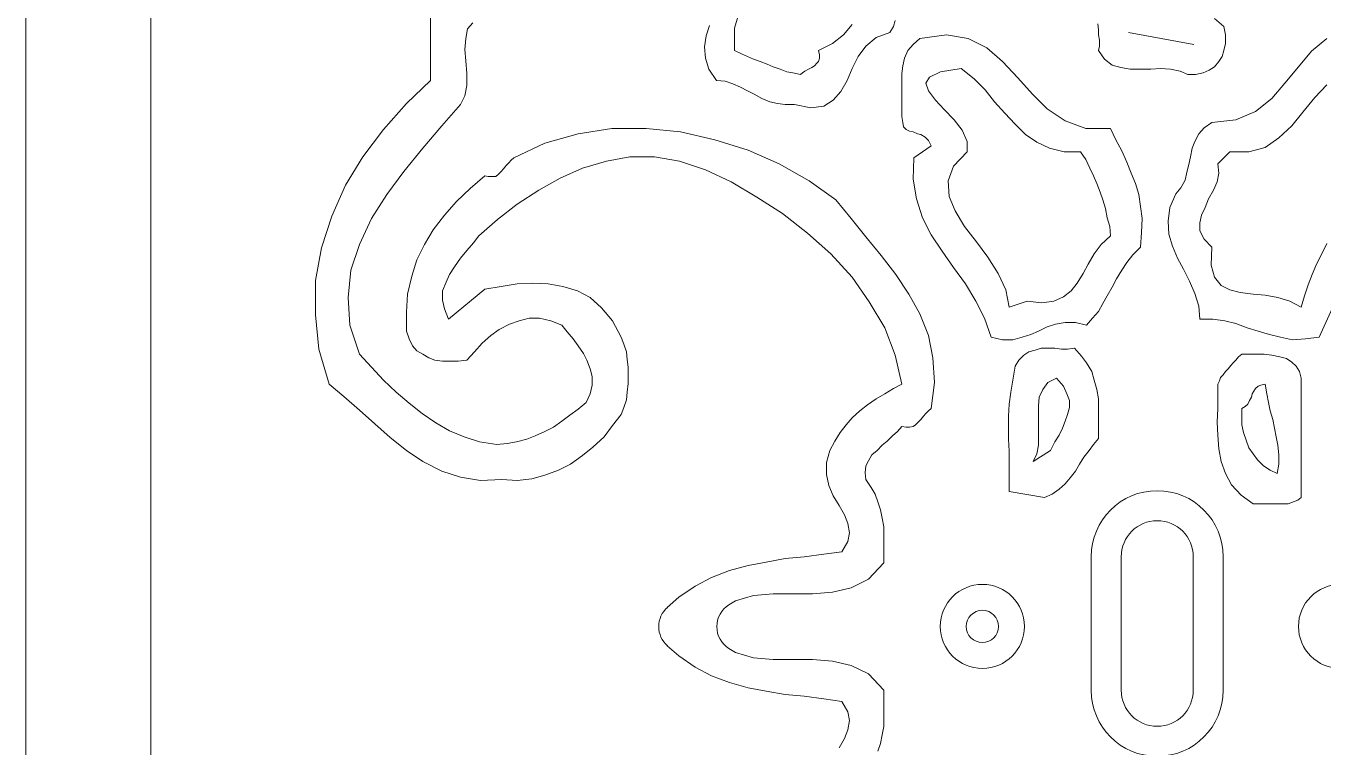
# Model space of a CAD drawing. Header units: millimetres. Extents: x -102 to 1947, y 0 to 1377.
# Drawn here: x 237.2 to 403.6, y 741.6 to 834.1 of the extents above; entities that cross this region are included whole.
import ezdxf

# ---------------------------------------------------------------- set-up
doc = ezdxf.new("R2010")
doc.units = ezdxf.units.MM
doc.layers.add('ceco.net 341', color=7, linetype='Continuous', lineweight=5)

# ---------------------------------------------------------------- blocks, each defined once
blk = doc.blocks.new('A$C00E300AF')
for p, q in [((-318.74, 1012.71), (-319.18, 1011.17)), ((-236.77, 1013.15), (-234.35, 1011.17)), ((-367.22, 1008.74), (-366.34, 1011.39)), ((-320.07, 1009.62), (-323.59, 1008.3)), ((-319.18, 1011.17), (-320.07, 1009.62)), ((-312.35, 1008.08), (-305.52, 1008.96)), ((-305.52, 1008.96), (-300.01, 1008.08)), ((-266.52, 1010.28), (-266.74, 1011.83)), ((-266.52, 1008.96), (-266.52, 1010.28)), ((-266.3, 1007.64), (-266.52, 1008.96)), ((-234.35, 1011.17), (-233.9, 1008.96)), ((-233.9, 1008.96), (-233.9, 1006.76)), ((-367.66, 1005.88), (-367.22, 1008.74)), ((-367.44, 1003.01), (-367.66, 1005.88)), ((-326.24, 1006.1), (-328.22, 1003.45)), ((-323.59, 1008.3), (-326.24, 1006.1)), ((-315.44, 1005), (-314.12, 1006.54)), ((-314.12, 1006.54), (-312.35, 1008.08)), ((-300.01, 1008.08), (-295.17, 1005.66)), ((-295.17, 1005.66), (-291.2, 1002.13)), ((-266.52, 1005), (-266.3, 1006.1)), ((-266.3, 1006.1), (-266.3, 1007.64)), ((-233.9, 1006.76), (-234.35, 1005)), ((-211.87, 1004.78), (-207.9, 1008.08)), ((-366.56, 1000.15), (-367.44, 1003.01)), ((-328.22, 1003.45), (-329.76, 1000.37)), ((-316.76, 1001.03), (-316.32, 1003.01)), ((-316.32, 1003.01), (-315.44, 1005)), ((-264.98, 1002.79), (-266.52, 1005)), ((-262.99, 1001.25), (-264.98, 1002.79)), ((-234.79, 1003.45), (-235.67, 1002.13)), ((-234.35, 1005), (-234.79, 1003.45)), ((-215.17, 1000.81), (-211.87, 1004.78)), ((-364.58, 997.28), (-366.56, 1000.15)), ((-329.76, 1000.37), (-331.08, 997.28)), ((-316.98, 999.05), (-316.76, 1001.03)), ((-316.98, 996.84), (-316.98, 999.05)), ((-291.2, 1002.13), (-287.23, 997.94)), ((-260.79, 1000.59), (-262.99, 1001.25)), ((-258.36, 1000.15), (-260.79, 1000.59)), ((-255.72, 1000.15), (-258.36, 1000.15)), ((-253.08, 1000.15), (-255.72, 1000.15)), ((-250.65, 1000.37), (-253.08, 1000.15)), ((-248.01, 1000.15), (-250.65, 1000.37)), ((-245.58, 999.71), (-248.01, 1000.15)), ((-243.6, 998.83), (-245.58, 999.71)), ((-241.62, 998.83), (-243.6, 998.83)), ((-239.63, 999.27), (-241.62, 998.83)), ((-238.09, 999.93), (-239.63, 999.27)), ((-236.77, 1000.81), (-238.09, 999.93)), ((-235.67, 1002.13), (-236.77, 1000.81)), ((-218.7, 996.62), (-215.17, 1000.81)), ((-362.38, 997.06), (-364.58, 997.28)), ((-360.39, 996.4), (-362.38, 997.06)), ((-358.41, 995.52), (-360.39, 996.4)), ((-356.65, 994.64), (-358.41, 995.52)), ((-331.08, 997.28), (-332.63, 994.42)), ((-316.98, 994.64), (-316.98, 996.84)), ((-287.23, 997.94), (-283.49, 993.76)), ((-222, 992.66), (-218.7, 996.62)), ((-354.88, 993.76), (-356.65, 994.64)), ((-352.9, 992.66), (-354.88, 993.76)), ((-350.92, 991.77), (-352.9, 992.66)), ((-334.61, 992.22), (-337.03, 990.67)), ((-332.63, 994.42), (-334.61, 992.22)), ((-316.98, 992.44), (-316.98, 994.64)), ((-316.98, 990.23), (-316.98, 992.44)), ((-283.49, 993.76), (-279.74, 990.01)), ((-226.19, 989.35), (-222, 992.66)), ((-348.93, 991.33), (-350.92, 991.77)), ((-346.95, 991.11), (-348.93, 991.33)), ((-344.53, 991.11), (-346.95, 991.11)), ((-340.34, 990.23), (-344.53, 991.11)), ((-337.03, 990.67), (-340.34, 990.23)), ((-316.98, 988.03), (-316.98, 990.23)), ((-279.74, 990.01), (-275.11, 986.93)), ((-231.26, 987.15), (-226.19, 989.35)), ((-316.76, 986.49), (-316.98, 988.03)), ((-316.54, 985.38), (-316.76, 986.49)), ((-275.11, 986.93), (-269.82, 984.94)), ((-239.41, 985.16), (-237.43, 986.49)), ((-237.43, 986.49), (-231.26, 987.15)), ((-315.88, 984.72), (-316.54, 985.38)), ((-315, 984.28), (-315.88, 984.72)), ((-314.12, 984.06), (-315, 984.28)), ((-313.01, 983.62), (-314.12, 984.06)), ((-312.13, 983.4), (-313.01, 983.62)), ((-311.03, 982.74), (-312.13, 983.4)), ((-310.15, 981.86), (-311.03, 982.74)), ((-269.82, 984.94), (-263.43, 984.94)), ((-263.43, 984.94), (-262.11, 982.08)), ((-241.84, 981.64), (-240.74, 983.62)), ((-240.74, 983.62), (-239.41, 985.16)), ((-313.9, 977.45), (-309.49, 980.54)), ((-309.49, 980.54), (-310.15, 981.86)), ((-262.11, 982.08), (-260.57, 979.21)), ((-260.57, 979.21), (-259.25, 976.35)), ((-242.94, 977.67), (-242.5, 979.87)), ((-242.5, 979.87), (-241.84, 981.64)), ((-314.12, 971.94), (-313.9, 977.45)), ((-259.25, 976.35), (-258.14, 973.48)), ((-243.82, 973.7), (-243.38, 975.69)), ((-243.38, 975.69), (-242.94, 977.67)), ((-258.14, 973.48), (-257.04, 970.84)), ((-244.26, 971.72), (-243.82, 973.7)), ((-313.23, 966.87), (-314.12, 971.94)), ((-257.04, 970.84), (-256.16, 967.98)), ((-246.69, 968.2), (-245.36, 969.74)), ((-245.36, 969.74), (-244.26, 971.72)), ((-311.69, 962.03), (-313.23, 966.87)), ((-256.16, 967.98), (-255.72, 964.89)), ((-248.23, 964.67), (-246.69, 968.2)), ((-255.72, 964.89), (-255.28, 961.81)), ((-248.67, 961.14), (-248.23, 964.67)), ((-309.49, 957.62), (-311.69, 962.03)), ((-255.28, 961.81), (-255.5, 958.28)), ((-248.45, 957.84), (-248.67, 961.14)), ((-306.62, 953.43), (-309.49, 957.62)), ((-255.5, 958.28), (-255.72, 954.53)), ((-247.57, 954.75), (-248.45, 957.84)), ((-303.76, 949.24), (-306.62, 953.43)), ((-257.7, 952.55), (-259.25, 950.57)), ((-255.72, 954.53), (-257.7, 952.55)), ((-246.24, 951.67), (-247.57, 954.75)), ((-300.67, 945.06), (-303.76, 949.24)), ((-259.25, 950.57), (-260.57, 948.58)), ((-244.7, 948.8), (-246.24, 951.67)), ((-261.89, 946.38), (-262.99, 944.18)), ((-260.57, 948.58), (-261.89, 946.38)), ((-243.16, 945.72), (-244.7, 948.8)), ((-241.84, 942.63), (-243.16, 945.72)), ((-202.17, 948.36), (-209.88, 931.4)), ((-298.03, 940.65), (-300.67, 945.06)), ((-262.99, 944.18), (-264.31, 941.97)), ((-240.74, 939.33), (-241.84, 942.63)), ((-295.83, 936.24), (-298.03, 940.65)), ((-265.42, 939.99), (-266.52, 938.01)), ((-264.31, 941.97), (-265.42, 939.99)), ((-240.52, 936.02), (-240.74, 939.33)), ((-294.06, 931.4), (-295.83, 936.24)), ((-268.06, 936.24), (-269.6, 934.48)), ((-266.52, 938.01), (-268.06, 936.24)), ((-237.21, 936.02), (-240.52, 936.02)), ((-234.12, 935.58), (-237.21, 936.02)), ((-231.26, 934.92), (-234.12, 935.58)), ((-281.94, 932.94), (-283.93, 932.06)), ((-279.74, 934.04), (-281.94, 932.94)), ((-277.54, 934.7), (-279.74, 934.04)), ((-275.11, 935.14), (-277.54, 934.7)), ((-272.47, 935.14), (-275.11, 935.14)), ((-269.6, 934.48), (-272.47, 935.14)), ((-228.4, 933.82), (-231.26, 934.92)), ((-225.53, 932.94), (-228.4, 933.82)), ((-222.67, 932.06), (-225.53, 932.94)), ((-291.2, 930.73), (-294.06, 931.4)), ((-288.55, 930.73), (-291.2, 930.73)), ((-286.13, 931.4), (-288.55, 930.73)), ((-283.93, 932.06), (-286.13, 931.4)), ((-219.8, 931.4), (-222.67, 932.06)), ((-216.72, 930.73), (-219.8, 931.4)), ((-213.41, 930.95), (-216.72, 930.73)), ((-209.88, 931.4), (-213.41, 930.95)), ((-287.01, 925.45), (-285.69, 926.77)), ((-285.69, 926.77), (-284.37, 927.65)), ((-284.37, 927.65), (-282.82, 928.09)), ((-282.82, 928.09), (-281.28, 928.53)), ((-281.28, 928.53), (-279.52, 928.53)), ((-279.52, 928.53), (-277.76, 928.53)), ((-277.76, 928.53), (-275.99, 928.31)), ((-275.99, 928.31), (-274.45, 928.31)), ((-274.45, 928.31), (-272.69, 928.53)), ((-272.69, 928.53), (-270.93, 926.55)), ((-270.93, 926.55), (-269.6, 924.78)), ((-231.26, 925.45), (-230.6, 926.33)), ((-230.6, 926.33), (-229.72, 926.99)), ((-229.72, 926.99), (-227.95, 926.99)), ((-227.95, 926.99), (-225.97, 926.99)), ((-225.97, 926.99), (-223.99, 926.99)), ((-223.99, 926.99), (-222, 926.77)), ((-222, 926.77), (-220.02, 926.33)), ((-220.02, 926.33), (-218.26, 925.89)), ((-218.26, 925.89), (-216.94, 925)), ((-288.55, 920.38), (-287.89, 923.9)), ((-287.89, 923.9), (-287.01, 925.45)), ((-269.6, 924.78), (-268.28, 922.58)), ((-268.28, 922.58), (-267.62, 920.38)), ((-234.57, 921.7), (-233.9, 922.58)), ((-233.9, 922.58), (-233.24, 923.24)), ((-233.24, 923.24), (-232.58, 924.12)), ((-232.58, 924.12), (-231.92, 924.78)), ((-231.92, 924.78), (-231.26, 925.45)), ((-216.94, 925), (-215.83, 923.9)), ((-215.83, 923.9), (-214.95, 922.58)), ((-214.95, 922.58), (-214.51, 920.82)), ((-288.99, 917.29), (-288.55, 920.38)), ((-267.62, 920.38), (-266.96, 917.95)), ((-235.89, 919.28), (-235.45, 920.16)), ((-235.89, 916.19), (-235.89, 919.28)), ((-235.45, 920.16), (-235.23, 921.04)), ((-235.23, 921.04), (-234.57, 921.7)), ((-214.51, 920.82), (-214.51, 918.17)), ((-289.44, 914.21), (-288.99, 917.29)), ((-266.96, 917.95), (-266.52, 915.53)), ((-235.89, 913.1), (-235.89, 916.19)), ((-214.51, 918.17), (-214.51, 915.31)), ((-289.66, 911.12), (-289.44, 914.21)), ((-266.52, 915.53), (-266.52, 913.1)), ((-266.52, 913.1), (-266.52, 910.68)), ((-236.11, 909.58), (-235.89, 913.1)), ((-214.51, 915.31), (-214.51, 912.44)), ((-214.51, 912.44), (-214.51, 909.36)), ((-289.66, 908.04), (-289.66, 911.12)), ((-266.52, 910.68), (-266.52, 908.04)), ((-235.89, 906.27), (-236.11, 909.58)), ((-214.51, 909.36), (-214.51, 906.27)), ((-289.66, 905.17), (-289.66, 908.04)), ((-266.52, 908.04), (-266.52, 905.39)), ((-235.67, 902.75), (-235.89, 906.27)), ((-214.51, 906.27), (-214.51, 902.97)), ((-289.44, 902.09), (-289.66, 905.17)), ((-268.94, 902.31), (-270.26, 900.54)), ((-267.84, 903.85), (-268.94, 902.31)), ((-266.52, 905.39), (-267.84, 903.85)), ((-235.01, 899.44), (-235.67, 902.75)), ((-214.51, 902.97), (-214.51, 899.66)), ((-289.44, 898.78), (-289.44, 902.09)), ((-270.26, 900.54), (-271.37, 898.78)), ((-233.9, 896.36), (-235.01, 899.44)), ((-214.51, 899.66), (-214.51, 896.58)), ((-289.44, 895.26), (-289.44, 898.78)), ((-272.47, 897.02), (-273.79, 895.26)), ((-271.37, 898.78), (-272.47, 897.02)), ((-232.36, 893.49), (-233.9, 896.36)), ((-214.51, 896.58), (-214.51, 893.27)), ((-289.44, 891.73), (-289.44, 895.26)), ((-276.65, 892.39), (-278.42, 891.07)), ((-275.11, 893.71), (-276.65, 892.39)), ((-273.79, 895.26), (-275.11, 893.71)), ((-229.94, 890.85), (-232.36, 893.49)), ((-214.51, 893.27), (-214.51, 890.19)), ((-280.4, 890.19), (-289.44, 891.73)), ((-278.42, 891.07), (-280.4, 890.19)), ((-226.85, 888.64), (-229.94, 890.85)), ((-216.5, 889.09), (-217.82, 888.64)), ((-215.39, 889.53), (-216.5, 889.09)), ((-214.51, 890.19), (-215.39, 889.53)), ((-225.53, 888.64), (-226.85, 888.64)), ((-224.21, 888.64), (-225.53, 888.64)), ((-222.89, 888.64), (-224.21, 888.64)), ((-221.56, 888.64), (-222.89, 888.64)), ((-220.24, 888.64), (-221.56, 888.64)), ((-218.92, 888.64), (-220.24, 888.64)), ((-217.82, 888.64), (-218.92, 888.64)), ((-268.4, 840.74), (-268.4, 875.03)), ((-260.7, 840.74), (-260.7, 875.03)), ((-242.21, 840.74), (-242.21, 875.03)), ((-234.5, 840.74), (-234.5, 875.03))]:
    blk.add_line(p, q)
for centre, radius in [((-296.33, 857.13), 10.8), ((-204.4, 857.13), 10.8), ((-296.33, 857.13), 4.15)]:
    blk.add_circle(centre, radius)
for centre, radius, start, end in [((-251.45, 875.03), 16.95, 0, 180), ((-251.45, 875.03), 9.25, 0, 180), ((-251.45, 840.74), 16.95, 180, 0), ((-251.45, 840.74), 9.25, 180, 0)]:
    blk.add_arc(centre, radius, start, end)
at = {"layer": 'ceco.net 341'}
for p, q in [((-437.96, 1017.12), (-437.96, 997.28)), ((-359.95, 1010.73), (-358.63, 1015.35)), ((-428.93, 1008.08), (-428.48, 1010.51)), ((-428.48, 1010.51), (-427.16, 1012.05)), ((-359.95, 1005), (-359.95, 1010.73)), ((-331.97, 1008.96), (-334.83, 1006.76)), ((-329.76, 1011.61), (-331.97, 1008.96)), ((-242.06, 1006.54), (-258.81, 1009.62)), ((-258.81, 1009.62), (-242.06, 1006.54)), ((-429.15, 1005.22), (-428.93, 1008.08)), ((-334.83, 1006.76), (-338.36, 1005)), ((-428.93, 1002.35), (-429.15, 1005.22)), ((-428.7, 999.05), (-428.93, 1002.35)), ((-358.19, 1004.11), (-359.95, 1005)), ((-356.65, 1003.45), (-358.19, 1004.11)), ((-355.1, 1002.79), (-356.65, 1003.45)), ((-353.34, 1002.13), (-355.1, 1002.79)), ((-338.36, 1005), (-338.14, 1003.89)), ((-338.14, 1003.01), (-338.36, 1002.13)), ((-338.14, 1003.89), (-338.14, 1003.01)), ((-428.7, 995.96), (-428.7, 999.05)), ((-351.58, 1001.47), (-353.34, 1002.13)), ((-350.04, 1000.81), (-351.58, 1001.47)), ((-348.27, 1000.15), (-350.04, 1000.81)), ((-346.51, 999.49), (-348.27, 1000.15)), ((-344.97, 999.27), (-346.51, 999.49)), ((-342.98, 998.83), (-344.97, 999.27)), ((-342.54, 999.27), (-342.98, 998.83)), ((-341.88, 999.71), (-342.54, 999.27)), ((-341, 1000.15), (-341.88, 999.71)), ((-340.12, 1000.59), (-341, 1000.15)), ((-339.46, 1001.03), (-340.12, 1000.59)), ((-338.8, 1001.69), (-339.46, 1001.03)), ((-338.36, 1002.13), (-338.8, 1001.69)), ((-309.93, 998.16), (-307.06, 999.49)), ((-307.06, 999.49), (-301.78, 1000.37)), ((-301.78, 1000.37), (-298.47, 997.72)), ((-437.96, 997.28), (-444.13, 991.33)), ((-429.15, 993.32), (-428.7, 995.96)), ((-310.81, 996.62), (-309.93, 998.16)), ((-310.15, 994.64), (-310.81, 996.62)), ((-298.47, 997.72), (-295.61, 994.86)), ((-210.99, 992.88), (-207.9, 996.18)), ((-430.25, 991.11), (-429.15, 993.32)), ((-308.39, 992.22), (-310.15, 994.64)), ((-306.18, 989.79), (-308.39, 992.22)), ((-295.61, 994.86), (-293.18, 991.77)), ((-214.07, 989.13), (-210.99, 992.88)), ((-444.13, 991.33), (-450.08, 984.72)), ((-435.1, 985.6), (-430.25, 991.11)), ((-303.54, 987.15), (-306.18, 989.79)), ((-293.18, 991.77), (-290.54, 988.91)), ((-290.54, 988.91), (-287.89, 986.04)), ((-216.94, 985.6), (-214.07, 989.13)), ((-439.94, 979.87), (-435.1, 985.6)), ((-301.56, 984.5), (-303.54, 987.15)), ((-287.89, 986.04), (-285.25, 983.4)), ((-220.24, 982.52), (-216.94, 985.6)), ((-450.08, 984.72), (-455.37, 977.67)), ((-400.06, 983.62), (-408.65, 981.2)), ((-391.46, 984.94), (-400.06, 983.62)), ((-382.65, 984.94), (-391.46, 984.94)), ((-373.83, 984.06), (-382.65, 984.94)), ((-365.02, 982.08), (-373.83, 984.06)), ((-300.23, 981.64), (-301.56, 984.5)), ((-285.25, 983.4), (-282.38, 981.42)), ((-223.77, 980.1), (-220.24, 982.52)), ((-444.79, 973.92), (-439.94, 979.87)), ((-408.65, 981.2), (-416.58, 977.45)), ((-356.43, 979.43), (-365.02, 982.08)), ((-348.49, 975.91), (-356.43, 979.43)), ((-303.76, 975.25), (-300.23, 978.99)), ((-300.23, 978.99), (-300.23, 981.64)), ((-282.38, 981.42), (-279.08, 979.87)), ((-279.08, 979.87), (-275.33, 978.99)), ((-275.33, 978.99), (-271.15, 978.99)), ((-271.15, 978.99), (-269.82, 977.01)), ((-235.89, 975.91), (-232.8, 978.99)), ((-232.8, 978.99), (-227.95, 978.99)), ((-227.95, 978.99), (-223.77, 980.1)), ((-455.37, 977.67), (-459.78, 970.4)), ((-417.91, 976.13), (-418.57, 975.47)), ((-417.25, 976.79), (-417.91, 976.13)), ((-416.58, 977.45), (-417.25, 976.79)), ((-398.96, 974.81), (-392.79, 976.57)), ((-392.79, 976.57), (-386.84, 977.67)), ((-386.84, 977.67), (-380.45, 977.67)), ((-380.45, 977.67), (-374.05, 976.57)), ((-374.05, 976.57), (-367.44, 974.37)), ((-340.78, 971.5), (-348.49, 975.91)), ((-269.82, 977.01), (-268.72, 974.81)), ((-235.67, 973.48), (-235.89, 975.91)), ((-449.2, 967.98), (-444.79, 973.92)), ((-424.08, 972.82), (-427.82, 969.52)), ((-423.2, 972.6), (-424.08, 972.82)), ((-422.09, 972.6), (-423.2, 972.6)), ((-421.21, 972.6), (-422.09, 972.6)), ((-420.55, 973.26), (-421.21, 972.6)), ((-419.89, 973.92), (-420.55, 973.26)), ((-419.23, 974.59), (-419.89, 973.92)), ((-418.57, 975.47), (-419.23, 974.59)), ((-404.69, 972.16), (-398.96, 974.81)), ((-367.44, 974.37), (-360.83, 971.28)), ((-305.08, 971.5), (-303.76, 975.25)), ((-268.72, 974.81), (-267.84, 972.82)), ((-267.84, 972.82), (-266.96, 970.84)), ((-236.11, 971.28), (-235.67, 973.48)), ((-459.78, 970.4), (-463.3, 962.47)), ((-427.82, 969.52), (-431.35, 966.21)), ((-415.7, 965.55), (-410.19, 969.08)), ((-410.19, 969.08), (-404.69, 972.16)), ((-360.83, 971.28), (-354.22, 967.31)), ((-333.95, 966.65), (-340.78, 971.5)), ((-304.86, 967.53), (-305.08, 971.5)), ((-266.96, 970.84), (-266.08, 968.64)), ((-238.31, 966.87), (-236.99, 969.08)), ((-236.99, 969.08), (-236.11, 971.28)), ((-453.16, 961.81), (-449.2, 967.98)), ((-431.35, 966.21), (-434.43, 962.69)), ((-420.77, 961.58), (-415.7, 965.55)), ((-354.22, 967.31), (-347.61, 963.13)), ((-329.98, 961.81), (-333.95, 966.65)), ((-303.32, 963.79), (-304.86, 967.53)), ((-266.08, 968.64), (-265.42, 966.65)), ((-265.42, 966.65), (-264.76, 964.45)), ((-239.19, 964.67), (-238.31, 966.87)), ((-463.3, 962.47), (-465.95, 954.31)), ((-434.43, 962.69), (-437.3, 958.94)), ((-347.61, 963.13), (-341.22, 958.06)), ((-300.89, 959.82), (-303.32, 963.79)), ((-264.76, 964.45), (-264.31, 962.03)), ((-240.52, 960.7), (-240.07, 962.69)), ((-240.07, 962.69), (-239.19, 964.67)), ((-456.25, 955.19), (-453.16, 961.81)), ((-437.3, 958.94), (-439.5, 955.19)), ((-425.62, 957.4), (-420.77, 961.58)), ((-326.24, 957.18), (-329.98, 961.81)), ((-297.81, 955.86), (-300.89, 959.82)), ((-264.31, 962.03), (-263.65, 959.82)), ((-263.65, 959.82), (-263.43, 957.4)), ((-240.52, 958.72), (-240.52, 960.7)), ((-428.7, 953.65), (-426.94, 955.63)), ((-426.94, 955.63), (-425.62, 957.4)), ((-341.22, 958.06), (-335.27, 952.77)), ((-322.27, 952.33), (-326.24, 957.18)), ((-294.94, 951.89), (-297.81, 955.86)), ((-263.43, 957.4), (-265.86, 955.19)), ((-239.41, 956.52), (-240.52, 958.72)), ((-237.43, 954.53), (-239.41, 956.52)), ((-465.95, 954.31), (-467.49, 945.94)), ((-458.45, 948.58), (-456.25, 955.19)), ((-439.5, 955.19), (-441.49, 951.23)), ((-430.25, 951.67), (-428.7, 953.65)), ((-335.27, 952.77), (-329.76, 946.82)), ((-318.52, 947.48), (-322.27, 952.33)), ((-267.62, 952.77), (-269.16, 950.13)), ((-265.86, 955.19), (-267.62, 952.77)), ((-237.65, 949.91), (-237.43, 954.53)), ((-209.22, 952.77), (-210.55, 950.13)), ((-207.9, 955.41), (-209.22, 952.77)), ((-441.49, 951.23), (-442.81, 947.04)), ((-433.11, 947.48), (-431.79, 949.46)), ((-431.79, 949.46), (-430.25, 951.67)), ((-292.3, 947.7), (-294.94, 951.89)), ((-269.16, 950.13), (-270.48, 947.7)), ((-236.77, 946.82), (-237.65, 949.91)), ((-210.55, 950.13), (-211.65, 947.48)), ((-467.49, 945.94), (-467.49, 937.12)), ((-459.11, 941.53), (-458.45, 948.58)), ((-442.81, 947.04), (-443.91, 942.41)), ((-433.99, 945.5), (-433.11, 947.48)), ((-329.76, 946.82), (-325.35, 940.43)), ((-315.22, 942.41), (-318.52, 947.48)), ((-290.32, 943.51), (-292.3, 947.7)), ((-270.48, 947.7), (-272.03, 945.28)), ((-235.01, 944.62), (-236.77, 946.82)), ((-211.65, 947.48), (-212.75, 944.84)), ((-443.91, 942.41), (-444.13, 937.79)), ((-434.87, 943.29), (-433.99, 945.5)), ((-434.87, 940.87), (-434.87, 943.29)), ((-424.08, 943.74), (-433.33, 936.02)), ((-419.89, 944.4), (-424.08, 943.74)), ((-415.7, 945.06), (-419.89, 944.4)), ((-411.74, 945.28), (-415.7, 945.06)), ((-407.77, 945.06), (-411.74, 945.28)), ((-404.02, 944.4), (-407.77, 945.06)), ((-400.28, 943.29), (-404.02, 944.4)), ((-396.97, 941.53), (-400.28, 943.29)), ((-312.35, 937.34), (-315.22, 942.41)), ((-289.44, 939.11), (-290.32, 943.51)), ((-273.57, 943.29), (-275.55, 941.75)), ((-272.03, 945.28), (-273.57, 943.29)), ((-232.8, 943.51), (-235.01, 944.62)), ((-230.16, 942.85), (-232.8, 943.51)), ((-226.85, 942.41), (-230.16, 942.85)), ((-223.77, 942.19), (-226.85, 942.41)), ((-212.75, 944.84), (-213.63, 941.97)), ((-458.67, 934.48), (-459.11, 941.53)), ((-434.43, 938.67), (-434.87, 940.87)), ((-394.11, 938.89), (-396.97, 941.53)), ((-391.24, 935.58), (-394.11, 938.89)), ((-325.35, 940.43), (-321.39, 933.82)), ((-284.81, 940.65), (-289.44, 939.11)), ((-281.06, 940.21), (-284.81, 940.65)), ((-277.98, 940.65), (-281.06, 940.21)), ((-275.55, 941.75), (-277.98, 940.65)), ((-220.46, 941.53), (-223.77, 942.19)), ((-217.38, 940.65), (-220.46, 941.53)), ((-214.51, 939.11), (-217.38, 940.65)), ((-213.63, 941.97), (-214.51, 939.11)), ((-467.49, 937.12), (-466.61, 928.31)), ((-444.13, 937.79), (-444.13, 932.94)), ((-433.33, 936.02), (-434.43, 938.67)), ((-417.69, 934.7), (-415.26, 935.58)), ((-415.26, 935.58), (-412.62, 936.24)), ((-412.62, 936.24), (-409.97, 936.24)), ((-409.97, 936.24), (-407.11, 935.58)), ((-407.11, 935.58), (-404.24, 934.48)), ((-389.04, 931.4), (-391.24, 935.58)), ((-310.15, 931.84), (-312.35, 937.34)), ((-456.25, 926.99), (-458.67, 934.48)), ((-444.13, 932.94), (-443.47, 930.95)), ((-422.53, 931.84), (-420.33, 933.38)), ((-420.33, 933.38), (-417.69, 934.7)), ((-404.24, 934.48), (-402.92, 932.72)), ((-402.92, 932.72), (-401.38, 930.95)), ((-321.39, 933.82), (-318.74, 926.77)), ((-443.47, 930.95), (-442.59, 929.19)), ((-442.59, 929.19), (-441.49, 927.87)), ((-426.72, 927.65), (-424.74, 929.85)), ((-424.74, 929.85), (-422.53, 931.84)), ((-401.38, 930.95), (-400.06, 929.19)), ((-400.06, 929.19), (-398.74, 927.21)), ((-388.38, 929.63), (-389.04, 931.4)), ((-387.72, 927.65), (-388.38, 929.63)), ((-309.05, 926.11), (-310.15, 931.84)), ((-466.61, 928.31), (-463.96, 919.28)), ((-453.16, 923.68), (-456.25, 926.99)), ((-441.49, 927.87), (-439.94, 926.99)), ((-439.94, 926.99), (-438.4, 926.11)), ((-438.4, 926.11), (-436.86, 925.45)), ((-428.7, 925.45), (-426.72, 927.65)), ((-398.74, 927.21), (-397.85, 925.45)), ((-387.5, 925.67), (-387.72, 927.65)), ((-387.28, 923.68), (-387.5, 925.67)), ((-318.74, 926.77), (-316.98, 919.28)), ((-308.61, 919.72), (-309.05, 926.11)), ((-450.08, 920.38), (-453.16, 923.68)), ((-436.86, 925.45), (-434.87, 925.22)), ((-434.87, 925.22), (-432.89, 925.22)), ((-432.89, 925.22), (-430.91, 925.22)), ((-430.91, 925.22), (-428.7, 925.45)), ((-397.85, 925.45), (-396.97, 923.24)), ((-396.97, 923.24), (-396.53, 921.26)), ((-387.28, 921.48), (-387.28, 923.68)), ((-463.96, 919.28), (-460.22, 916.19)), ((-446.77, 917.29), (-450.08, 920.38)), ((-396.53, 919.05), (-396.97, 916.85)), ((-396.53, 921.26), (-396.53, 919.05)), ((-387.5, 917.29), (-387.28, 919.5)), ((-387.28, 919.5), (-387.28, 921.48)), ((-316.98, 919.28), (-319.18, 918.17)), ((-309.49, 913.1), (-308.61, 919.72)), ((-280.84, 917.95), (-279.52, 919.72)), ((-279.52, 919.72), (-277.32, 920.82)), ((-277.32, 920.82), (-275.55, 918.83)), ((-225.53, 918.83), (-224.87, 919.05)), ((-224.87, 919.05), (-223.77, 919.28)), ((-223.77, 919.28), (-223.33, 916.85)), ((-460.22, 916.19), (-456.25, 912.66)), ((-443.47, 914.43), (-446.77, 917.29)), ((-396.97, 916.85), (-398.07, 914.65)), ((-387.72, 915.31), (-387.5, 917.29)), ((-321.39, 916.85), (-323.59, 915.53)), ((-319.18, 918.17), (-321.39, 916.85)), ((-281.94, 913.77), (-281.72, 915.97)), ((-281.72, 915.97), (-280.84, 917.95)), ((-275.55, 918.83), (-274.67, 916.85)), ((-274.67, 916.85), (-274.01, 915.09)), ((-227.73, 915.09), (-227.29, 915.97)), ((-227.29, 915.97), (-227.07, 916.85)), ((-227.07, 916.85), (-226.63, 917.51)), ((-226.63, 917.51), (-226.19, 918.17)), ((-226.19, 918.17), (-225.53, 918.83)), ((-223.33, 916.85), (-222.89, 914.65)), ((-456.25, 912.66), (-452.28, 909.14)), ((-440.16, 911.78), (-443.47, 914.43)), ((-400.06, 912.88), (-402.26, 911.34)), ((-398.07, 914.65), (-400.06, 912.88)), ((-389.04, 911.56), (-388.38, 913.33)), ((-388.38, 913.33), (-387.72, 915.31)), ((-327.78, 912.44), (-329.76, 910.68)), ((-325.8, 913.99), (-327.78, 912.44)), ((-323.59, 915.53), (-325.8, 913.99)), ((-310.81, 911.78), (-310.15, 912.44)), ((-310.15, 912.44), (-309.49, 913.1)), ((-281.94, 911.34), (-281.94, 913.77)), ((-274.01, 913.33), (-274.45, 911.56)), ((-274.01, 915.09), (-274.01, 913.33)), ((-229.72, 913.1), (-228.84, 913.55)), ((-229.72, 911.12), (-229.72, 913.1)), ((-228.84, 913.55), (-228.17, 914.21)), ((-228.17, 914.21), (-227.73, 915.09)), ((-222.89, 914.65), (-222.45, 912.44)), ((-222.45, 912.44), (-221.78, 910.24)), ((-452.28, 909.14), (-448.32, 905.61)), ((-436.64, 909.36), (-440.16, 911.78)), ((-433.11, 907.38), (-436.64, 909.36)), ((-404.24, 909.8), (-406.45, 908.26)), ((-402.26, 911.34), (-404.24, 909.8)), ((-391.24, 908.7), (-389.04, 911.56)), ((-329.76, 910.68), (-331.3, 908.92)), ((-313.46, 908.92), (-312.79, 909.58)), ((-312.79, 909.58), (-312.13, 910.24)), ((-312.13, 910.24), (-311.47, 911.12)), ((-311.47, 911.12), (-310.81, 911.78)), ((-281.94, 908.7), (-281.94, 911.34)), ((-275.11, 909.8), (-275.77, 908.04)), ((-274.45, 911.56), (-275.11, 909.8)), ((-229.72, 908.92), (-229.72, 911.12)), ((-221.78, 910.24), (-221.34, 908.04)), ((-448.32, 905.61), (-444.13, 902.31)), ((-429.37, 905.83), (-433.11, 907.38)), ((-425.4, 904.51), (-429.37, 905.83)), ((-411.08, 906.05), (-413.28, 905.17)), ((-408.65, 907.16), (-411.08, 906.05)), ((-406.45, 908.26), (-408.65, 907.16)), ((-396.31, 903.19), (-393.45, 905.83)), ((-393.45, 905.83), (-391.24, 908.7)), ((-332.85, 906.93), (-334.17, 904.73)), ((-331.3, 908.92), (-332.85, 906.93)), ((-320.73, 904.73), (-319.4, 906.05)), ((-319.4, 906.05), (-318.08, 907.16)), ((-318.08, 907.16), (-316.98, 908.48)), ((-316.98, 908.48), (-315.88, 908.26)), ((-315.88, 908.26), (-315, 908.26)), ((-315, 908.26), (-314.12, 908.48)), ((-314.12, 908.48), (-313.46, 908.92)), ((-281.94, 906.05), (-281.94, 908.7)), ((-281.94, 903.63), (-281.94, 906.05)), ((-276.65, 906.27), (-277.76, 904.51)), ((-275.77, 908.04), (-276.65, 906.27)), ((-229.28, 906.93), (-229.72, 908.92)), ((-228.62, 904.95), (-229.28, 906.93)), ((-221.34, 908.04), (-220.9, 905.83)), ((-220.9, 905.83), (-220.46, 903.63)), ((-444.13, 902.31), (-439.94, 899.44)), ((-420.99, 903.85), (-425.4, 904.51)), ((-418.35, 904.07), (-420.99, 903.85)), ((-415.92, 904.51), (-418.35, 904.07)), ((-413.28, 905.17), (-415.92, 904.51)), ((-398.96, 900.99), (-396.31, 903.19)), ((-335.49, 902.31), (-336.37, 899.22)), ((-334.17, 904.73), (-335.49, 902.31)), ((-324.69, 901.21), (-323.37, 902.31)), ((-323.37, 902.31), (-322.05, 903.63)), ((-322.05, 903.63), (-320.73, 904.73)), ((-278.86, 902.31), (-283.27, 899.44)), ((-282.38, 901.43), (-281.94, 903.63)), ((-277.76, 904.51), (-278.86, 902.31)), ((-227.95, 902.97), (-228.62, 904.95)), ((-226.85, 901.43), (-227.95, 902.97)), ((-220.46, 903.63), (-220.24, 901.21)), ((-439.94, 899.44), (-435.1, 897.02)), ((-402.04, 898.78), (-398.96, 900.99)), ((-336.37, 899.22), (-336.37, 896.14)), ((-326.24, 898.34), (-325.58, 899.66)), ((-325.58, 899.66), (-324.69, 901.21)), ((-283.27, 899.44), (-282.38, 901.43)), ((-225.75, 899.88), (-226.85, 901.43)), ((-224.21, 898.34), (-225.75, 899.88)), ((-220.24, 901.21), (-220.24, 898.78)), ((-435.1, 897.02), (-430.25, 895.48)), ((-411.96, 895.04), (-408.65, 895.92)), ((-408.65, 895.92), (-405.13, 897.24)), ((-405.13, 897.24), (-402.04, 898.78)), ((-336.37, 896.14), (-335.71, 893.27)), ((-326.46, 896.58), (-326.24, 898.34)), ((-326.24, 894.81), (-326.46, 896.58)), ((-222.45, 897.24), (-224.21, 898.34)), ((-220.68, 896.36), (-222.45, 897.24)), ((-220.24, 898.78), (-220.68, 896.36)), ((-430.25, 895.48), (-425.18, 894.59)), ((-425.18, 894.59), (-419.67, 894.81)), ((-419.67, 894.81), (-415.7, 894.59)), ((-415.7, 894.59), (-411.96, 895.04)), ((-335.71, 893.27), (-334.61, 890.63)), ((-324.91, 892.83), (-326.24, 894.81)), ((-323.81, 891.07), (-324.91, 892.83)), ((-334.61, 890.63), (-333.07, 888.2)), ((-323.15, 889.09), (-323.81, 891.07)), ((-322.49, 887.1), (-323.15, 889.09)), ((-333.07, 888.2), (-331.75, 885.78)), ((-331.75, 885.78), (-330.86, 883.58)), ((-322.05, 884.9), (-322.49, 887.1)), ((-330.86, 883.58), (-330.42, 881.15)), ((-321.61, 882.69), (-322.05, 884.9)), ((-321.61, 880.27), (-321.61, 882.69)), ((-330.42, 881.15), (-330.86, 878.95)), ((-321.61, 878.07), (-321.61, 880.27)), ((-337.03, 875.64), (-342.1, 874.98)), ((-332.41, 876.3), (-337.03, 875.64)), ((-330.86, 878.95), (-332.41, 876.3)), ((-321.61, 875.64), (-321.61, 878.07)), ((-321.61, 873.44), (-321.61, 875.64)), ((-356.43, 872.78), (-361.27, 871.46)), ((-351.8, 873.66), (-356.43, 872.78)), ((-346.95, 874.54), (-351.8, 873.66)), ((-342.1, 874.98), (-346.95, 874.54)), ((-325.58, 869.25), (-321.61, 873.44)), ((-365.9, 869.69), (-370.09, 867.49)), ((-361.27, 871.46), (-365.9, 869.69)), ((-329.98, 867.05), (-325.58, 869.25)), ((-370.09, 867.49), (-374.28, 864.63)), ((-339.9, 865.51), (-334.83, 865.95)), ((-334.83, 865.95), (-329.98, 867.05)), ((-374.28, 864.63), (-377.2, 862.03)), ((-361.42, 862.68), (-359.73, 863.74)), ((-359.73, 863.74), (-355.1, 865.07)), ((-355.1, 865.07), (-350.04, 865.51)), ((-350.04, 865.51), (-344.97, 865.51)), ((-344.97, 865.51), (-339.9, 865.51)), ((-374.28, 849.55), (-377.2, 852.15)), ((-370.09, 846.69), (-374.28, 849.55)), ((-361.42, 851.5), (-359.73, 850.43)), ((-359.73, 850.43), (-355.1, 849.11)), ((-355.1, 849.11), (-350.04, 848.67)), ((-365.9, 844.48), (-370.09, 846.69)), ((-350.04, 848.67), (-344.97, 848.67)), ((-344.97, 848.67), (-339.9, 848.67)), ((-339.9, 848.67), (-334.83, 848.23)), ((-334.83, 848.23), (-329.98, 847.13)), ((-329.98, 847.13), (-325.58, 844.92)), ((-361.27, 842.72), (-365.9, 844.48)), ((-356.43, 841.4), (-361.27, 842.72)), ((-325.58, 844.92), (-321.61, 840.74)), ((-351.8, 840.52), (-356.43, 841.4)), ((-346.95, 839.64), (-351.8, 840.52)), ((-342.1, 839.2), (-346.95, 839.64)), ((-337.03, 838.53), (-342.1, 839.2)), ((-321.61, 840.74), (-321.61, 838.53)), ((-332.41, 837.87), (-337.03, 838.53)), ((-330.86, 835.23), (-332.41, 837.87)), ((-321.61, 838.53), (-321.61, 836.11)), ((-321.61, 836.11), (-321.61, 833.91)), ((-330.42, 833.02), (-330.86, 835.23)), ((-330.86, 830.6), (-330.42, 833.02)), ((-321.61, 833.91), (-321.61, 831.48)), ((-331.75, 828.4), (-330.86, 830.6)), ((-322.05, 829.28), (-322.49, 827.08)), ((-321.61, 831.48), (-322.05, 829.28)), ((-333.07, 825.97), (-331.75, 828.4)), ((-322.49, 827.08), (-323.15, 825.09))]:
    blk.add_line(p, q, dxfattribs=at)
for centre, start, end in [((-357.89, 857.09), 122.2756, 237.7244), ((-372.8, 857.09), 131.6335, 228.3665)]:
    blk.add_arc(centre, 6.61, start, end, dxfattribs=at)
blk = doc.blocks.new('w341a')
at = {"layer": 'ceco.net 341', "lineweight": 5}
for p, q in [((237.16, 1185.58), (237.16, 328.47)), ((253.17, 1185.58), (253.17, 328.47))]:
    blk.add_line(p, q, dxfattribs=at)
at = {"layer": 'ceco.net 341', "xscale": 0.5, "yscale": 0.5, "zscale": 0.5}
blk.add_blockref('A$C00E300AF', (508.07, 328.47), dxfattribs=at)

msp = doc.modelspace()

# ---------------------------------------------------------------- block references
msp.add_blockref('w341a', (0, 0))

doc.saveas('drawing.dxf')
